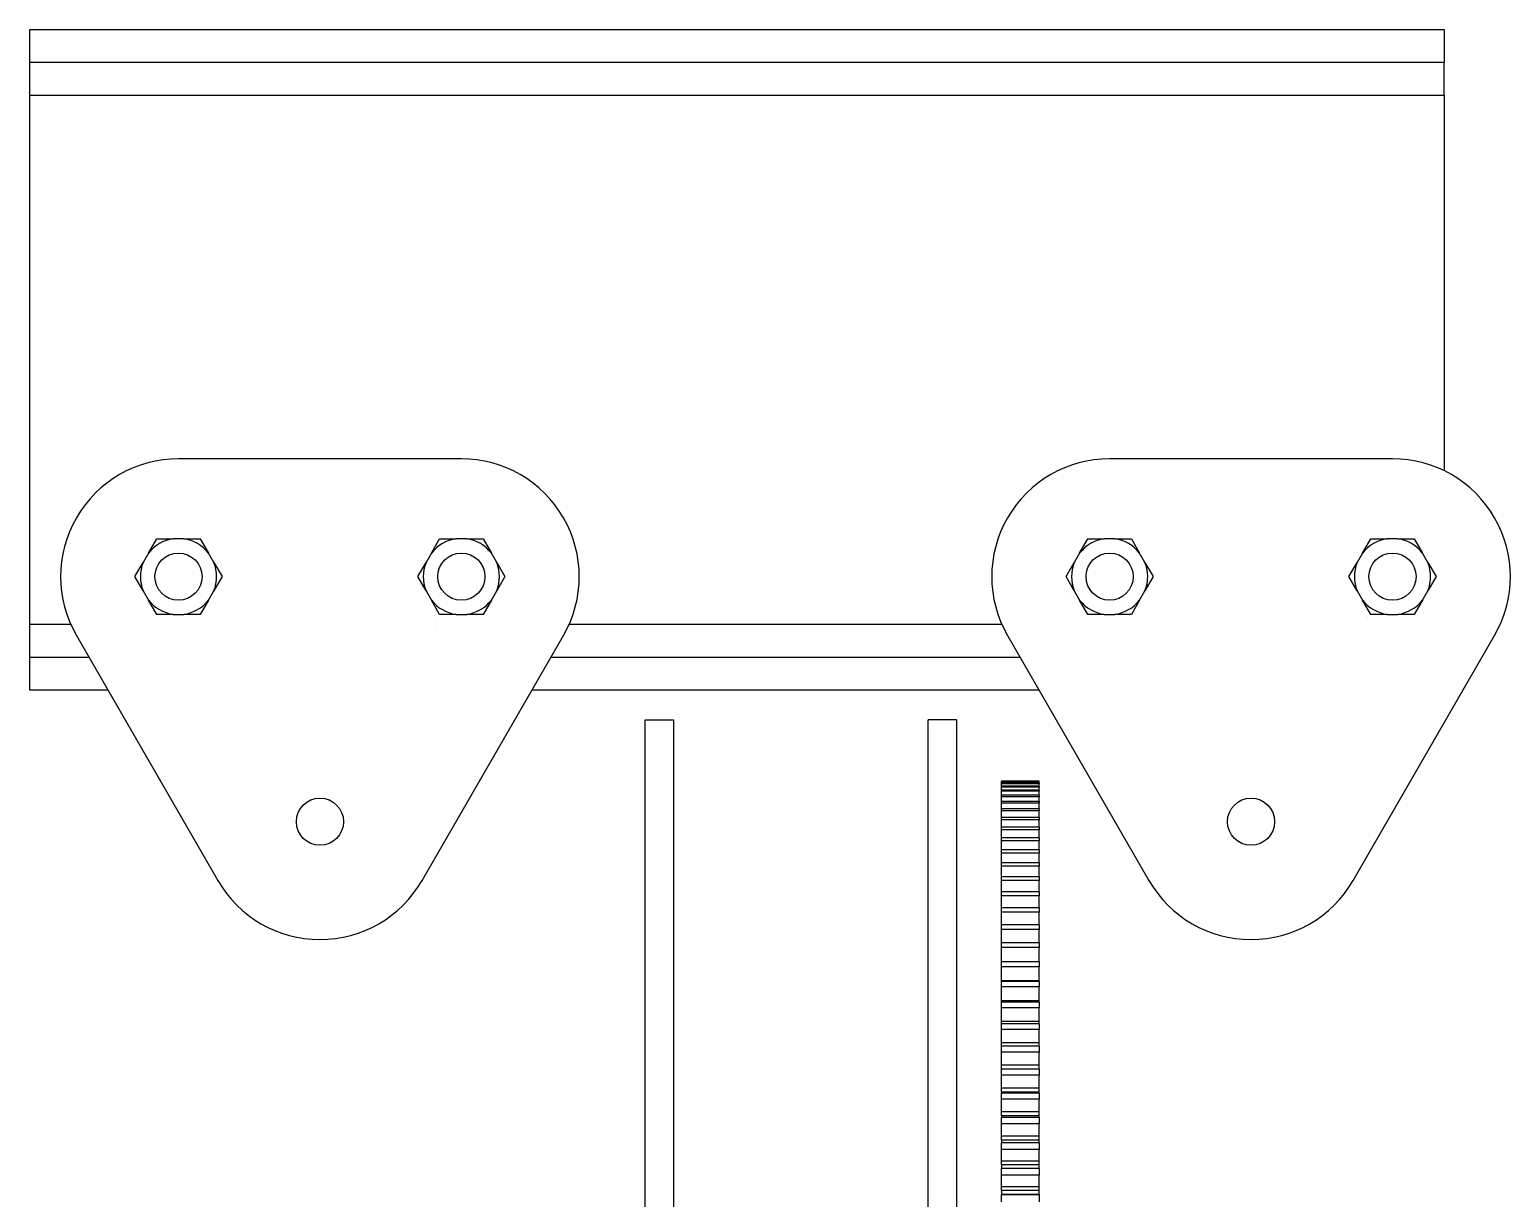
# Model space of a CAD drawing. Extents: x -2061 to 933, y -1034 to 399.
# Drawn here: x -1611.2 to -1297.1, y -785.7 to -537.9 of the extents above; entities that cross this region are included whole.
import ezdxf

# ---------------------------------------------------------------- set-up
doc = ezdxf.new("R2010")
doc.units = 0
doc.layers.get('0').update_dxf_attribs({"linetype": 'CONTINUOUS'})

msp = doc.modelspace()

# ---------------------------------------------------------------- linework, layer by layer
at = {"color": 1}
for p, q in [((-1611.185938, -537.908262), (-1611.185938, -544.808262)), ((-1611.185938, -537.908262), (-1311.185938, -537.908262)), ((-1311.185938, -537.908262), (-1311.185938, -544.808262)), ((-1611.185938, -544.808262), (-1611.185938, -551.808262)), ((-1611.185938, -544.808262), (-1311.185938, -544.808262)), ((-1311.185938, -551.808262), (-1311.185938, -544.808262)), ((-1611.185938, -551.808262), (-1611.185938, -664.008262)), ((-1611.185938, -551.808262), (-1311.185938, -551.808262)), ((-1311.185938, -551.808262), (-1311.185938, -631.466987)), ((-1519.613505, -628.907862), (-1579.613505, -628.907862)), ((-1322.134476, -628.907862), (-1382.134476, -628.907862)), ((-1585.974616, -648.925633), (-1584.232779, -645.908121)), ((-1584.232779, -645.908121), (-1580.747701, -645.907862)), ((-1578.479309, -645.907862), (-1580.747701, -645.907862)), ((-1578.479309, -645.907862), (-1574.994231, -645.908121)), ((-1574.994231, -645.908121), (-1573.252394, -648.925633)), ((-1525.974616, -648.925633), (-1524.232779, -645.908121)), ((-1524.232779, -645.908121), (-1520.747701, -645.907862)), ((-1518.479309, -645.907862), (-1520.747701, -645.907862)), ((-1518.479309, -645.907862), (-1514.994231, -645.908121)), ((-1514.994231, -645.908121), (-1513.252394, -648.925633)), ((-1388.495588, -648.925633), (-1386.75375, -645.908121)), ((-1386.75375, -645.908121), (-1383.268672, -645.907862)), ((-1381.000281, -645.907862), (-1383.268672, -645.907862)), ((-1381.000281, -645.907862), (-1377.515202, -645.908121)), ((-1377.515202, -645.908121), (-1375.773365, -648.925633)), ((-1328.495588, -648.925633), (-1326.75375, -645.908121)), ((-1326.75375, -645.908121), (-1323.268672, -645.907862)), ((-1321.000281, -645.907862), (-1323.268672, -645.907862)), ((-1321.000281, -645.907862), (-1317.515202, -645.908121)), ((-1317.515202, -645.908121), (-1315.773365, -648.925633)), ((-1585.97462, -648.925636), (-1587.108797, -650.890089)), ((-1572.118213, -650.890089), (-1573.252391, -648.925636)), ((-1525.97462, -648.925636), (-1527.108797, -650.890089)), ((-1512.118213, -650.890089), (-1513.252391, -648.925636)), ((-1388.495591, -648.925636), (-1389.629768, -650.890089)), ((-1374.639184, -650.890089), (-1375.773362, -648.925636)), ((-1328.495591, -648.925636), (-1329.629768, -650.890089)), ((-1314.639184, -650.890089), (-1315.773362, -648.925636)), ((-1588.851121, -653.907324), (-1587.108798, -650.890093)), ((-1572.118212, -650.890093), (-1570.375889, -653.9084)), ((-1528.851121, -653.907324), (-1527.108798, -650.890093)), ((-1512.118212, -650.890093), (-1510.375889, -653.9084)), ((-1391.372092, -653.907324), (-1389.62977, -650.890093)), ((-1374.639183, -650.890093), (-1372.896861, -653.9084)), ((-1331.372092, -653.907324), (-1329.62977, -650.890093)), ((-1314.639183, -650.890093), (-1312.896861, -653.9084)), ((-1587.108798, -656.925631), (-1588.851121, -653.907324)), ((-1570.375889, -653.9084), (-1572.118212, -656.925631)), ((-1527.108798, -656.925631), (-1528.851121, -653.907324)), ((-1510.375889, -653.9084), (-1512.118212, -656.925631)), ((-1389.62977, -656.925631), (-1391.372092, -653.907324)), ((-1372.896861, -653.9084), (-1374.639183, -656.925631)), ((-1329.62977, -656.925631), (-1331.372092, -653.907324)), ((-1312.896861, -653.9084), (-1314.639183, -656.925631)), ((-1587.108797, -656.925636), (-1585.97462, -658.890089)), ((-1584.232779, -661.907603), (-1585.974616, -658.890092)), ((-1573.252394, -658.890092), (-1574.994231, -661.907603)), ((-1573.252391, -658.890089), (-1572.118213, -656.925636)), ((-1527.108797, -656.925636), (-1525.97462, -658.890089)), ((-1524.232779, -661.907603), (-1525.974616, -658.890092)), ((-1513.252394, -658.890092), (-1514.994231, -661.907603)), ((-1513.252391, -658.890089), (-1512.118213, -656.925636)), ((-1389.629768, -656.925636), (-1388.495591, -658.890089)), ((-1386.75375, -661.907603), (-1388.495588, -658.890092)), ((-1375.773365, -658.890092), (-1377.515202, -661.907603)), ((-1375.773362, -658.890089), (-1374.639184, -656.925636)), ((-1329.629768, -656.925636), (-1328.495591, -658.890089)), ((-1326.75375, -661.907603), (-1328.495588, -658.890092)), ((-1315.773365, -658.890092), (-1317.515202, -661.907603)), ((-1315.773362, -658.890089), (-1314.639184, -656.925636)), ((-1580.747701, -661.907862), (-1584.232779, -661.907603)), ((-1580.747701, -661.907862), (-1578.479309, -661.907862)), ((-1574.994231, -661.907603), (-1578.479309, -661.907862)), ((-1520.747701, -661.907862), (-1524.232779, -661.907603)), ((-1520.747701, -661.907862), (-1518.479309, -661.907862)), ((-1514.994231, -661.907603), (-1518.479309, -661.907862)), ((-1383.268672, -661.907862), (-1386.75375, -661.907603)), ((-1383.268672, -661.907862), (-1381.000281, -661.907862)), ((-1377.515202, -661.907603), (-1381.000281, -661.907862)), ((-1323.268672, -661.907862), (-1326.75375, -661.907603)), ((-1323.268672, -661.907862), (-1321.000281, -661.907862)), ((-1317.515202, -661.907603), (-1321.000281, -661.907862)), ((-1611.185938, -664.008262), (-1611.185938, -671.008262)), ((-1611.185938, -664.008262), (-1602.472494, -664.008262)), ((-1525.16942, -664.544206), (-1525.16832, -664.544781)), ((-1496.754516, -664.008262), (-1404.993465, -664.008262)), ((-1601.26414, -666.407862), (-1571.26414, -718.369387)), ((-1527.96287, -718.369387), (-1497.96287, -666.407862)), ((-1403.785111, -666.407862), (-1373.785111, -718.369387)), ((-1330.483841, -718.369387), (-1300.483841, -666.407862)), ((-1611.185938, -671.008262), (-1611.185938, -677.908262)), ((-1611.185938, -671.008262), (-1598.608098, -671.008262)), ((-1500.618912, -671.008262), (-1401.12907, -671.008262)), ((-1611.185938, -677.908262), (-1594.624382, -677.908262)), ((-1504.602629, -677.908262), (-1397.145353, -677.908262)), ((-1480.633045, -684.292509), (-1474.633045, -684.292509)), ((-1480.633045, -1034.292509), (-1480.633045, -684.292509)), ((-1474.633045, -684.292509), (-1474.633045, -859.292509)), ((-1414.633045, -684.292509), (-1420.633045, -684.292509)), ((-1420.633045, -859.292509), (-1420.633045, -684.292509)), ((-1414.633045, -684.292509), (-1414.633045, -1034.292509)), ((-1397.038362, -697.292486), (-1405.038362, -697.292486)), ((-1405.038362, -697.294562), (-1405.038362, -697.292486)), ((-1405.038362, -697.387262), (-1405.038362, -697.294562)), ((-1397.038362, -697.294562), (-1405.038362, -697.294562)), ((-1405.038362, -697.451651), (-1405.038362, -697.387262)), ((-1397.038362, -697.387262), (-1405.038362, -697.387262)), ((-1405.038362, -697.729609), (-1405.038362, -697.451651)), ((-1397.038362, -697.451651), (-1405.038362, -697.451651)), ((-1405.038362, -697.858286), (-1405.038362, -697.729609)), ((-1397.038362, -697.729609), (-1405.038362, -697.729609)), ((-1405.038362, -698.321073), (-1405.038362, -697.858286)), ((-1397.038362, -697.858286), (-1405.038362, -697.858286)), ((-1405.038362, -698.513842), (-1405.038362, -698.321073)), ((-1397.038362, -698.321073), (-1405.038362, -698.321073)), ((-1405.038362, -699.160744), (-1405.038362, -698.513842)), ((-1397.038362, -698.513842), (-1405.038362, -698.513842)), ((-1405.038362, -699.417306), (-1405.038362, -699.160744)), ((-1397.038362, -699.160744), (-1405.038362, -699.160744)), ((-1405.038362, -700.247327), (-1405.038362, -699.417306)), ((-1397.038362, -699.417306), (-1405.038362, -699.417306)), ((-1405.038362, -700.567287), (-1405.038362, -700.247327)), ((-1397.038362, -700.247327), (-1405.038362, -700.247327)), ((-1397.038362, -697.292486), (-1397.038362, -697.294562)), ((-1397.038362, -697.387262), (-1397.038362, -697.294562)), ((-1397.038362, -697.387262), (-1397.038362, -697.451651)), ((-1397.038362, -697.729609), (-1397.038362, -697.451651)), ((-1397.038362, -697.729609), (-1397.038362, -697.858286)), ((-1397.038362, -698.321073), (-1397.038362, -697.858286)), ((-1397.038362, -698.321073), (-1397.038362, -698.513842)), ((-1397.038362, -699.160744), (-1397.038362, -698.513842)), ((-1397.038362, -699.160744), (-1397.038362, -699.417306)), ((-1397.038362, -700.247327), (-1397.038362, -699.417306)), ((-1397.038362, -700.247327), (-1397.038362, -700.567287)), ((-1405.038362, -701.579146), (-1405.038362, -700.567287)), ((-1397.038362, -700.567287), (-1405.038362, -700.567287)), ((-1405.038362, -701.96201), (-1405.038362, -701.579146)), ((-1397.038362, -701.579146), (-1405.038362, -701.579146)), ((-1405.038362, -703.154147), (-1405.038362, -701.96201)), ((-1397.038362, -701.96201), (-1405.038362, -701.96201)), ((-1405.038362, -703.599326), (-1405.038362, -703.154147)), ((-1397.038362, -703.154147), (-1405.038362, -703.154147)), ((-1397.038362, -701.579146), (-1397.038362, -700.567287)), ((-1397.038362, -701.579146), (-1397.038362, -701.96201)), ((-1397.038362, -703.154147), (-1397.038362, -701.96201)), ((-1397.038362, -703.154147), (-1397.038362, -703.599326)), ((-1405.038362, -704.969903), (-1405.038362, -703.599326)), ((-1397.038362, -703.599326), (-1405.038362, -703.599326)), ((-1405.038362, -705.476709), (-1405.038362, -704.969903)), ((-1397.038362, -704.969903), (-1405.038362, -704.969903)), ((-1405.038362, -707.023612), (-1405.038362, -705.476709)), ((-1397.038362, -705.476709), (-1405.038362, -705.476709)), ((-1397.038362, -704.969903), (-1397.038362, -703.599326)), ((-1397.038362, -704.969903), (-1397.038362, -705.476709)), ((-1397.038362, -707.023612), (-1397.038362, -705.476709)), ((-1405.038362, -707.591265), (-1405.038362, -707.023612)), ((-1397.038362, -707.023612), (-1405.038362, -707.023612)), ((-1405.038362, -709.31211), (-1405.038362, -707.591265)), ((-1397.038362, -707.591265), (-1405.038362, -707.591265)), ((-1405.038362, -709.939733), (-1405.038362, -709.31211)), ((-1397.038362, -709.31211), (-1405.038362, -709.31211)), ((-1397.038362, -707.023612), (-1397.038362, -707.591265)), ((-1397.038362, -709.31211), (-1397.038362, -707.591265)), ((-1397.038362, -709.31211), (-1397.038362, -709.939733)), ((-1405.038362, -711.831866), (-1405.038362, -709.939733)), ((-1397.038362, -709.939733), (-1405.038362, -709.939733)), ((-1405.038362, -712.518493), (-1405.038362, -711.831866)), ((-1397.038362, -711.831866), (-1405.038362, -711.831866)), ((-1405.038362, -714.578995), (-1405.038362, -712.518492)), ((-1397.038362, -712.518492), (-1405.038362, -712.518492)), ((-1397.038362, -711.831866), (-1397.038362, -709.939733)), ((-1397.038362, -711.831866), (-1397.038362, -712.518493)), ((-1397.038362, -714.578995), (-1397.038362, -712.518492)), ((-1405.038362, -715.323567), (-1405.038362, -714.578995)), ((-1397.038362, -714.578995), (-1405.038362, -714.578995)), ((-1405.038362, -717.549263), (-1405.038362, -715.323567)), ((-1397.038362, -715.323567), (-1405.038362, -715.323567)), ((-1397.038362, -714.578995), (-1397.038362, -715.323567)), ((-1397.038362, -717.549263), (-1397.038362, -715.323567)), ((-1405.038362, -718.350631), (-1405.038362, -717.549263)), ((-1397.038362, -717.549263), (-1405.038362, -717.549263)), ((-1405.038362, -720.738088), (-1405.038362, -718.350631)), ((-1397.038362, -718.350631), (-1405.038362, -718.350631)), ((-1397.038362, -717.549263), (-1397.038362, -718.350631)), ((-1397.038362, -720.738088), (-1397.038362, -718.350631)), ((-1405.038362, -721.595017), (-1405.038362, -720.738088)), ((-1397.038362, -720.738088), (-1405.038362, -720.738088)), ((-1405.038362, -724.140555), (-1405.038362, -721.595017)), ((-1397.038362, -721.595017), (-1405.038362, -721.595017)), ((-1397.038362, -720.738088), (-1397.038362, -721.595017)), ((-1397.038362, -724.140555), (-1397.038362, -721.595017)), ((-1405.038362, -725.051723), (-1405.038362, -724.140555)), ((-1397.038362, -724.140555), (-1405.038362, -724.140555)), ((-1405.038362, -727.751415), (-1405.038362, -725.051723)), ((-1397.038362, -725.051723), (-1405.038362, -725.051723)), ((-1397.038362, -724.140555), (-1397.038362, -725.051723)), ((-1397.038362, -727.751415), (-1397.038362, -725.051723)), ((-1405.038362, -728.715418), (-1405.038362, -727.751415)), ((-1397.038362, -727.751415), (-1405.038362, -727.751415)), ((-1397.038362, -727.751415), (-1397.038362, -728.715418)), ((-1405.038362, -731.565103), (-1405.038362, -728.715418)), ((-1397.038362, -728.715418), (-1405.038362, -728.715418)), ((-1405.038362, -732.580454), (-1405.038362, -731.565103)), ((-1397.038362, -731.565103), (-1405.038362, -731.565103)), ((-1397.038362, -731.565103), (-1397.038362, -728.715418)), ((-1397.038362, -731.565103), (-1397.038362, -732.580454)), ((-1405.038362, -735.575737), (-1405.038362, -732.580454)), ((-1397.038362, -732.580454), (-1405.038362, -732.580454)), ((-1397.038362, -735.575737), (-1397.038362, -732.580454)), ((-1405.038362, -736.64087), (-1405.038362, -735.575737)), ((-1397.038362, -735.575737), (-1405.038362, -735.575737)), ((-1405.038362, -739.630461), (-1405.038362, -736.64087)), ((-1397.038362, -736.64087), (-1405.038362, -736.64087)), ((-1397.038362, -735.575737), (-1397.038362, -736.64087)), ((-1397.038362, -739.630461), (-1397.038362, -736.64087)), ((-1405.038362, -739.777133), (-1405.038362, -739.630461)), ((-1397.038362, -739.630461), (-1405.038362, -739.630461)), ((-1405.038362, -740.890407), (-1405.038362, -739.777133)), ((-1397.038362, -739.777133), (-1405.038362, -739.777133)), ((-1405.038362, -743.833764), (-1405.038362, -740.890407)), ((-1397.038362, -740.890407), (-1405.038362, -740.890407)), ((-1397.038362, -739.777133), (-1397.038362, -739.630461)), ((-1397.038362, -739.777133), (-1397.038362, -740.890407)), ((-1397.038362, -743.833764), (-1397.038362, -740.890407)), ((-1405.038362, -744.162813), (-1405.038362, -743.833764)), ((-1397.038362, -743.833764), (-1405.038362, -743.833764)), ((-1405.038362, -745.322511), (-1405.038362, -744.162813)), ((-1397.038362, -744.162813), (-1405.038362, -744.162813)), ((-1397.038362, -744.162813), (-1397.038362, -743.833764)), ((-1397.038362, -744.162813), (-1397.038362, -745.322511)), ((-1405.038362, -748.215095), (-1405.038362, -745.322511)), ((-1397.038362, -745.322511), (-1405.038362, -745.322511)), ((-1397.038362, -748.215095), (-1397.038362, -745.322511)), ((-1405.038362, -748.726015), (-1405.038362, -748.215095)), ((-1397.038362, -748.215095), (-1405.038362, -748.215095)), ((-1405.038362, -749.930348), (-1405.038362, -748.726015)), ((-1397.038362, -748.726015), (-1405.038362, -748.726015)), ((-1405.038362, -752.7677), (-1405.038362, -749.930348)), ((-1397.038362, -749.930348), (-1405.038362, -749.930348)), ((-1397.038362, -748.726015), (-1397.038362, -748.215095)), ((-1397.038362, -748.726015), (-1397.038362, -749.930348)), ((-1397.038362, -752.7677), (-1397.038362, -749.930348)), ((-1405.038362, -753.459703), (-1405.038362, -752.7677)), ((-1397.038362, -752.7677), (-1405.038362, -752.7677)), ((-1405.038362, -754.706814), (-1405.038362, -753.459703)), ((-1397.038362, -753.459703), (-1405.038362, -753.459703)), ((-1397.038362, -753.459703), (-1397.038362, -752.7677)), ((-1397.038362, -753.459703), (-1397.038362, -754.706814)), ((-1405.038362, -757.484558), (-1405.038362, -754.706814)), ((-1397.038362, -754.706814), (-1405.038362, -754.706814)), ((-1397.038362, -757.484558), (-1397.038362, -754.706814)), ((-1405.038362, -758.356577), (-1405.038362, -757.484558)), ((-1397.038362, -757.484558), (-1405.038362, -757.484558)), ((-1405.038362, -759.644543), (-1405.038362, -758.356577)), ((-1397.038362, -758.356577), (-1405.038362, -758.356577)), ((-1405.038362, -762.358397), (-1405.038362, -759.644543)), ((-1397.038362, -759.644543), (-1405.038362, -759.644543)), ((-1397.038362, -758.356577), (-1397.038362, -757.484558)), ((-1397.038362, -758.356577), (-1397.038362, -759.644543)), ((-1397.038362, -762.358397), (-1397.038362, -759.644543)), ((-1405.038362, -763.240158), (-1405.038362, -762.358397)), ((-1397.038362, -762.358397), (-1405.038362, -762.358397)), ((-1397.038362, -763.240158), (-1397.038362, -762.358397)), ((-1405.038362, -763.240158), (-1405.038362, -763.409087)), ((-1397.038362, -763.240158), (-1405.038362, -763.240158)), ((-1405.038362, -764.735923), (-1405.038362, -763.409087)), ((-1397.038362, -763.409087), (-1405.038362, -763.409087)), ((-1405.038362, -767.381701), (-1405.038362, -764.735923)), ((-1397.038362, -764.735923), (-1405.038362, -764.735923)), ((-1397.038362, -763.409087), (-1397.038362, -763.240158)), ((-1397.038362, -763.409087), (-1397.038362, -764.735923)), ((-1397.038362, -767.381701), (-1397.038362, -764.735923)), ((-1405.038362, -768.239393), (-1405.038362, -767.381701)), ((-1397.038362, -767.381701), (-1405.038362, -767.381701)), ((-1405.038362, -768.239393), (-1405.038362, -768.609442)), ((-1397.038362, -768.239393), (-1405.038362, -768.239393)), ((-1405.038362, -769.973101), (-1405.038362, -768.609442)), ((-1397.038362, -768.609442), (-1405.038362, -768.609442)), ((-1397.038362, -768.239393), (-1397.038362, -767.381701)), ((-1397.038362, -768.609442), (-1397.038362, -768.239393)), ((-1397.038362, -768.609442), (-1397.038362, -769.973101)), ((-1405.038362, -772.546725), (-1405.038362, -769.973101)), ((-1397.038362, -769.973101), (-1405.038362, -769.973101)), ((-1405.038362, -773.379026), (-1405.038362, -772.546725)), ((-1397.038362, -772.546725), (-1405.038362, -772.546725)), ((-1397.038362, -772.546725), (-1397.038362, -769.973101)), ((-1397.038362, -773.379026), (-1397.038362, -772.546725)), ((-1405.038362, -773.379026), (-1405.038362, -773.949624)), ((-1397.038362, -773.379026), (-1405.038362, -773.379026)), ((-1405.038362, -775.348004), (-1405.038362, -773.949624)), ((-1397.038362, -773.949624), (-1405.038362, -773.949624)), ((-1405.038362, -777.845504), (-1405.038362, -775.348004)), ((-1397.038362, -775.348004), (-1405.038362, -775.348004)), ((-1397.038362, -773.949624), (-1397.038362, -773.379026)), ((-1397.038362, -773.949624), (-1397.038362, -775.348004)), ((-1397.038362, -777.845504), (-1397.038362, -775.348004)), ((-1405.038362, -778.65113), (-1405.038362, -777.845504)), ((-1397.038362, -777.845504), (-1405.038362, -777.845504)), ((-1405.038362, -778.65113), (-1405.038362, -779.421398)), ((-1397.038362, -778.65113), (-1405.038362, -778.65113)), ((-1397.038362, -778.65113), (-1397.038362, -777.845504)), ((-1397.038362, -779.421398), (-1397.038362, -778.65113)), ((-1405.038362, -780.852343), (-1405.038362, -779.421398)), ((-1397.038362, -779.421398), (-1405.038362, -779.421398)), ((-1405.038362, -783.269869), (-1405.038362, -780.852343)), ((-1397.038362, -780.852343), (-1405.038362, -780.852343)), ((-1397.038362, -779.421398), (-1397.038362, -780.852343)), ((-1397.038362, -783.269869), (-1397.038362, -780.852343)), ((-1405.038362, -784.047578), (-1405.038362, -783.269869)), ((-1397.038362, -783.269869), (-1405.038362, -783.269869)), ((-1405.038362, -784.047578), (-1405.038362, -784.942893)), ((-1397.038362, -784.047578), (-1405.038362, -784.047578)), ((-1405.038362, -785.016328), (-1405.038362, -784.942893)), ((-1397.038362, -784.942893), (-1405.038362, -784.942893)), ((-1405.038362, -786.477632), (-1405.038362, -785.016328)), ((-1397.038362, -785.016328), (-1405.038362, -785.016328)), ((-1397.038362, -784.047578), (-1397.038362, -783.269869)), ((-1397.038362, -784.942893), (-1397.038362, -784.047578)), ((-1397.038362, -784.942893), (-1397.038362, -785.016328)), ((-1397.038362, -785.016328), (-1397.038362, -786.477632))]:
    msp.add_line(p, q, dxfattribs=at)
for centre in [(-1579.613505, -653.907862), (-1519.613505, -653.907862), (-1382.134476, -653.907862), (-1322.134476, -653.907862), (-1549.613505, -705.869387), (-1352.134476, -705.869387)]:
    msp.add_circle(centre, 5, dxfattribs=at)
for centre, radius, start, end in [((-1579.613505, -653.907862), 25, 90, 210), ((-1519.613505, -653.907862), 25, 330, 90), ((-1382.134476, -653.907862), 25, 90, 210), ((-1322.134476, -653.907862), 25, 330, 90), ((-1579.613505, -653.907862), 8.08, 98.069301, 141.930699), ((-1579.613505, -653.907862), 8.08, 38.069301, 81.930699), ((-1519.613505, -653.907862), 8.08, 98.069301, 141.930699), ((-1519.613505, -653.907862), 8.08, 38.069301, 81.930699), ((-1382.134476, -653.907862), 8.08, 98.069301, 141.930699), ((-1382.134476, -653.907862), 8.08, 38.069301, 81.930699), ((-1322.134476, -653.907862), 8.08, 98.069301, 141.930699), ((-1322.134476, -653.907862), 8.08, 38.069301, 81.930699), ((-1579.613505, -653.907862), 8.08, 158.069301, 201.930699), ((-1579.613505, -653.907862), 8.08, 338.069301, 21.930699), ((-1519.613505, -653.907862), 8.08, 158.069301, 201.930699), ((-1519.613505, -653.907862), 8.08, 338.069301, 21.930699), ((-1382.134476, -653.907862), 8.08, 158.069301, 201.930699), ((-1382.134476, -653.907862), 8.08, 338.069301, 21.930699), ((-1322.134476, -653.907862), 8.08, 158.069301, 201.930699), ((-1322.134476, -653.907862), 8.08, 338.069301, 21.930699), ((-1579.613505, -653.907862), 8.08, 218.069301, 261.930699), ((-1579.613505, -653.907862), 8.08, 278.069301, 321.930699), ((-1519.613505, -653.907862), 8.08, 218.069301, 261.930699), ((-1519.613505, -653.907862), 8.08, 278.069301, 321.930699), ((-1390.997746, -655.470696), 2.4, 258.716893, 258.75), ((-1382.134476, -653.907862), 8.08, 218.069301, 261.930699), ((-1382.134476, -653.907862), 8.08, 278.069301, 321.930699), ((-1322.134476, -653.907862), 8.08, 218.069301, 261.930699), ((-1322.134476, -653.907862), 8.08, 278.069301, 321.930699), ((-1322.134476, -653.907862), 10, 237.042979, 237.050742), ((-1519.613505, -653.907862), 10.665, 239.064849, 239.07204), ((-1322.134476, -653.907862), 10.665, 239.064849, 239.07204), ((-1322.134476, -653.907862), 10.44, 238.409346, 238.416724), ((-1549.613505, -705.869387), 25, 210, 330), ((-1352.134476, -705.869387), 25, 210, 330)]:
    msp.add_arc(centre, radius, start, end, dxfattribs=at)

doc.saveas('drawing.dxf')
